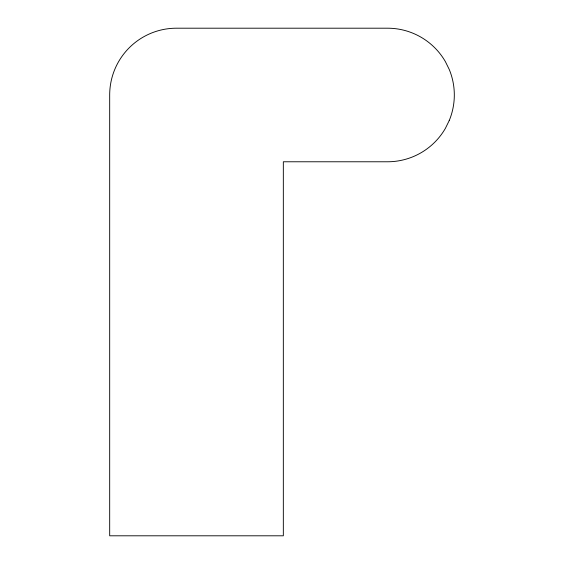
<?xml version="1.0" encoding="UTF-8"?>
<svg xmlns="http://www.w3.org/2000/svg" width="564" height="564" viewBox="0 0 564 564"><rect width="100%" height="100%" fill="white"/><g stroke="black" fill="none" stroke-linecap="round" stroke-linejoin="round"><path stroke-width="0.85" d="M449.233 120.548L445.37 128.388A66.792 66.792 0 0 1 387.524 161.776L283.332 161.776L283.332 535.8L109.684 535.8L109.684 94.992A66.792 66.792 0 0 1 176.476 28.2L387.524 28.2A66.792 66.792 0 0 1 445.37 61.596L449.233 69.428A66.792 66.792 0 0 1 449.233 120.548"/></g></svg>
